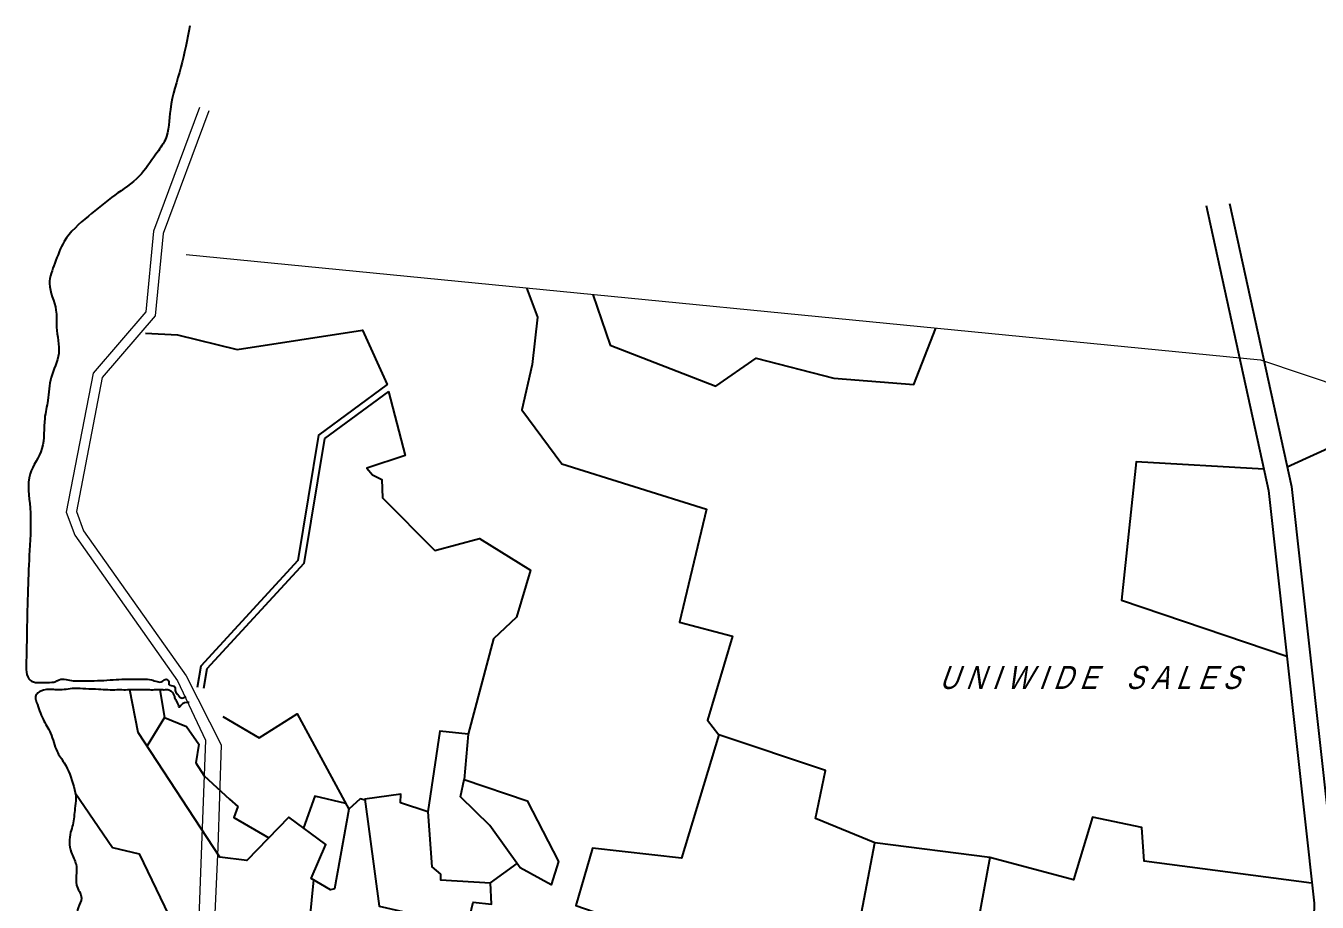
# Model space of a CAD drawing. Header units: inches. Extents: x -1369 to 1198, y -366 to 1398.
# Drawn here: x -584.38 to -538.78, y 1162.6 to 1193.55 of the extents above; entities that cross this region are included whole.
import ezdxf
from ezdxf.enums import TextEntityAlignment as Align

# ---------------------------------------------------------------- set-up
doc = ezdxf.new("R2010")
doc.units = ezdxf.units.IN
doc.header["$MEASUREMENT"] = 0
for name, color, linetype in [('CREEK_RIVER', 7, 'Continuous'), ('NATL_ROAD', 1, 'Continuous'), ('SUBLOTS', 1, 'Continuous')]:
    doc.layers.add(name, color=color, linetype=linetype)
for name, color, linetype, lineweight in [('MUN_BNDRY', 1, 'Continuous', 13), ('ROAD', 8, 'Continuous', 20), ('SUBDIVIDION', 8, 'Continuous', 25)]:
    doc.layers.add(name, color=color, linetype=linetype, lineweight=lineweight)
doc.styles.add('LOT_NO', font='ARIALN.TTF', dxfattribs={"width": 1.5, "height": 1})

msp = doc.modelspace()

# ---------------------------------------------------------------- linework, layer by layer
at = {"layer": 'CREEK_RIVER', "color": 8}
for points in [[(-578.5891, 1193.5511), (-578.9023, 1192.0908), (-579.2737, 1190.5994), (-579.4643, 1189.5138), (-579.7883, 1189.0186), (-580.3792, 1188.2377), (-581.2369, 1187.5711), (-582.1708, 1186.8283), (-583.0285, 1185.9332), (-583.3525, 1185.1713), (-583.5431, 1184.4476), (-583.3144, 1183.5143), (-583.2953, 1182.9049), (-583.2188, 1181.9751), (-583.4856, 1181.137), (-583.6, 1180.3181), (-583.7143, 1179.6896), (-583.8096, 1178.623), (-584.229, 1177.7278), (-584.229, 1176.5279), (-584.248, 1175.0233), (-584.3056, 1173.6581), (-584.3437, 1172.1726), (-584.3628, 1171.1251), (-584.2294, 1170.4394), (-583.6195, 1170.3632), (-583.3145, 1170.4013), (-583.2001, 1170.4584), (-582.7046, 1170.4204), (-582.4568, 1170.4204), (-582.19, 1170.4204), (-581.2942, 1170.4584), (-580.8939, 1170.4775), (-580.6271, 1170.4775), (-580.2268, 1170.4775), (-579.9409, 1170.4584), (-579.5597, 1170.4013), (-579.4263, 1170.4775), (-579.331, 1170.3823), (-579.331, 1170.287), (-579.1404, 1170.2299), (-579.1023, 1170.0775), (-579.0451, 1169.9633), (-579.007, 1169.9252), (-578.8545, 1169.8109), (-578.7974, 1169.8299), (-578.7211, 1169.868)], [(-578.6068, 1169.6585), (-578.9117, 1169.5442), (-578.9498, 1169.4871), (-579.007, 1169.6204), (-579.0642, 1169.7157), (-579.1023, 1169.7918), (-579.1214, 1169.868), (-579.2357, 1170.0394), (-579.3691, 1170.0966), (-579.4644, 1170.0966), (-579.5407, 1170.0966), (-579.8456, 1170.0966), (-580.0553, 1170.0966), (-580.284, 1170.0966), (-580.4937, 1170.0966), (-580.7224, 1170.0966), (-580.9892, 1170.0966), (-581.1608, 1170.0966), (-581.4848, 1170.0966), (-581.8088, 1170.1156), (-582.2662, 1170.1347), (-582.6665, 1170.1537), (-583.2383, 1170.0966), (-583.4479, 1170.1156), (-583.8482, 1170.0585), (-583.9816, 1169.9633), (-584.0388, 1169.8299), (-584.0007, 1169.6585), (-583.7719, 1169.0681), (-583.5051, 1168.5729), (-583.2764, 1167.9254), (-583.0286, 1167.5254), (-582.6855, 1166.6874), (-582.6093, 1166.2684), (-582.6457, 1165.9114), (-582.7219, 1165.34), (-582.7982, 1165.0734), (-582.7791, 1164.3687), (-582.6076, 1163.9306), (-582.5885, 1163.645), (-582.5885, 1163.2069), (-582.417, 1162.7498), (-582.5313, 1162.407), (-582.6266, 1161.8166), (-582.8363, 1161.4737), (-583.065, 1160.8452), (-583.3318, 1160.2738), (-583.389, 1159.7406), (-583.4462, 1159.3025), (-583.1603, 1158.3693), (-583.0269, 1157.6836), (-583.0078, 1157.4741), (-582.9506, 1157.417), (-582.8167, 1156.487), (-582.9883, 1155.8585), (-583.0645, 1155.4776), (-583.1026, 1154.9253), (-583.2742, 1154.5634), (-583.4266, 1154.2777), (-583.6363, 1153.973), (-583.7888, 1153.6301), (-583.6935, 1153.2492), (-583.1979, 1152.735), (-582.6261, 1152.6969), (-582.1115, 1152.9445), (-581.7113, 1153.1159), (-581.4063, 1153.2492), (-581.0823, 1153.2873), (-580.0531, 1152.6969), (-579.7862, 1152.3541), (-578.5283, 1151.497), (-578.0518, 1151.2875), (-577.7276, 1151.2171)]]:
    msp.add_spline(points, degree=3, dxfattribs=at)
at = {"layer": 'MUN_BNDRY', "color": 8}
for p, q in [((-578.7131, 1185.4753), (-540.7779, 1181.7538)), ((-540.7779, 1181.7538), (-495.0202, 1166.3613))]:
    msp.add_line(p, q, dxfattribs=at)
at = {"layer": 'NATL_ROAD', "color": 1}
for points in [[(-542.6982, 1187.2055), (-540.5025, 1177.146), (-538.8832, 1162.573), (-539.0782, 1154.4928)], [(-541.8681, 1187.2784), (-539.6858, 1177.2801), (-538.0555, 1162.6088), (-538.2548, 1154.3567)]]:
    msp.add_lwpolyline(points, dxfattribs=at)
at = {"layer": 'ROAD', "color": 8}
for points in [[(-578.2415, 1190.6659), (-579.8685, 1186.2965), (-580.1397, 1183.4512), (-582.004, 1181.2834), (-582.9531, 1176.372), (-582.648, 1175.5591), (-579.0209, 1170.4261), (-578.0379, 1168.326), (-578.1735, 1164.6001), (-578.3754, 1159.1927), (-578.511, 1155.941), (-578.3754, 1154.078), (-578.1042, 1152.4522)], [(-577.9182, 1190.5455), (-579.5294, 1186.2186), (-579.8067, 1183.3094), (-581.6827, 1181.128), (-582.596, 1176.4021), (-582.3407, 1175.7219), (-578.7215, 1170.6001), (-577.4795, 1168.1597), (-577.6013, 1164.537), (-577.8446, 1159.1117), (-577.8967, 1155.953), (-577.8272, 1154.1133), (-577.5541, 1152.4686)]]:
    msp.add_lwpolyline(points, dxfattribs=at)
at = {"layer": 'SUBLOTS', "color": 8}
for p, q in [((-571.5752, 1180.6401), (-573.8383, 1178.9722)), ((-535.5182, 1179.9329), (-539.8354, 1177.9654)), ((-573.8383, 1178.9722), (-574.5628, 1174.5684)), ((-574.5628, 1174.5684), (-577.992, 1170.8384)), ((-577.992, 1170.8384), (-578.1027, 1170.1474))]:
    msp.add_line(p, q, dxfattribs=at)
for points in [[(-566.7012, 1184.297), (-566.3066, 1183.2629), (-566.5032, 1181.5926), (-566.8637, 1179.9878), (-565.4545, 1178.0883), (-560.3417, 1176.4836), (-561.2922, 1172.488), (-559.4241, 1171.9968), (-560.3021, 1169.0342), (-559.9088, 1168.5102), (-561.2198, 1164.1544), (-564.3661, 1164.5147), (-564.956, 1162.4842), (-555.4493, 1159.2006), (-554.4005, 1164.7026), (-556.4981, 1165.5541), (-556.1375, 1167.2571), (-559.9088, 1168.5102)], [(-564.3527, 1184.0666), (-563.7448, 1182.2686), (-560.0138, 1180.8303), (-558.5934, 1181.8144), (-555.8472, 1181.1142), (-553.0253, 1180.8871), (-552.2483, 1182.8791)], [(-580.156, 1182.6922), (-579.0195, 1182.6354), (-576.9171, 1182.1244), (-572.4849, 1182.8057), (-571.6188, 1180.8893), (-574.0468, 1179.0999), (-574.7752, 1174.6719), (-578.2049, 1170.9415), (-578.3263, 1170.1832)], [(-571.5752, 1180.6401), (-570.9814, 1178.372), (-572.337, 1177.9247), (-572.1381, 1177.6995), (-571.8066, 1177.5272), (-571.7801, 1176.878), (-569.9371, 1175.0231), (-568.3593, 1175.4471), (-566.556, 1174.3341), (-567.0566, 1172.6662), (-567.8653, 1171.8983), (-568.7537, 1168.5329), (-568.9058, 1166.9301), (-566.6804, 1166.1821), (-565.5677, 1164.0392), (-565.8307, 1163.2104), (-566.9232, 1163.8169), (-567.9954, 1165.3129), (-569.0272, 1166.3237), (-568.9058, 1166.9301)], [(-540.6667, 1177.8982), (-545.1643, 1178.1565), (-545.6845, 1173.27), (-539.8521, 1171.2926)], [(-572.402, 1166.2107), (-572.5672, 1166.2534), (-572.9718, 1165.8895), (-573.4776, 1163.0795), (-573.6192, 1163.039), (-574.307, 1163.4434), (-573.781, 1164.6361), (-575.096, 1165.6065), (-576.5729, 1164.0701), (-577.5237, 1164.1914), (-580.4068, 1168.5983), (-580.7018, 1170.0966)], [(-579.6507, 1170.0972), (-579.4869, 1169.1292), (-580.0958, 1168.1229)], [(-577.4221, 1169.1619), (-576.1439, 1168.4087), (-574.8002, 1169.2602), (-572.9718, 1165.8895)], [(-579.4869, 1169.1292), (-578.7003, 1168.8017), (-578.2742, 1168.1794), (-578.3725, 1167.5244), (-578.0776, 1167.0659), (-577.1927, 1166.2471), (-576.8977, 1165.9851), (-577.0288, 1165.5921), (-575.7933, 1164.8811)], [(-568.7537, 1168.5329), (-569.7555, 1168.6485), (-570.1803, 1165.798), (-570.0387, 1163.8573), (-569.7353, 1163.5945), (-569.7353, 1163.3923), (-567.9752, 1163.2912), (-567.0313, 1163.9677)], [(-582.6316, 1166.4703), (-581.3245, 1164.5373), (-580.3741, 1164.308), (-579.0303, 1161.5242), (-575.8512, 1160.9347), (-574.868, 1160.3452), (-574.4747, 1160.64), (-574.2139, 1163.3886)], [(-573.0813, 1166.0913), (-574.1775, 1166.3454), (-574.577, 1165.2235)], [(-570.1803, 1165.798), (-571.1514, 1166.1175), (-571.1312, 1166.4207), (-572.4057, 1166.2388), (-571.8999, 1162.4584), (-570.5647, 1162.1551), (-568.926, 1161.1645), (-568.5821, 1162.5999), (-567.9347, 1162.5392), (-567.9752, 1163.2912)], [(-538.9798, 1163.2753), (-544.8846, 1164.0538), (-544.9666, 1165.2421), (-546.7093, 1165.6109), (-547.3859, 1163.3982), (-550.3383, 1164.1767), (-554.4005, 1164.7026)], [(-550.3383, 1164.1767), (-551.508, 1157.8354), (-548.1046, 1157.1183), (-548.5762, 1154.9261), (-545.4188, 1156.9954), (-541.4822, 1157.3847), (-539.0834, 1157.0773)]]:
    msp.add_lwpolyline(points, dxfattribs=at)

# ---------------------------------------------------------------- texts
at = {"layer": 'SUBDIVIDION', "color": 8, "ltscale": 2, "style": 'LOT_NO', "oblique": 20}
msp.add_text('U N I W I D E    S A L E S', height=0.81, dxfattribs=at).set_placement((-546.8164, 1169.8904), align=Align.BOTTOM_CENTER)

doc.saveas('drawing.dxf')
